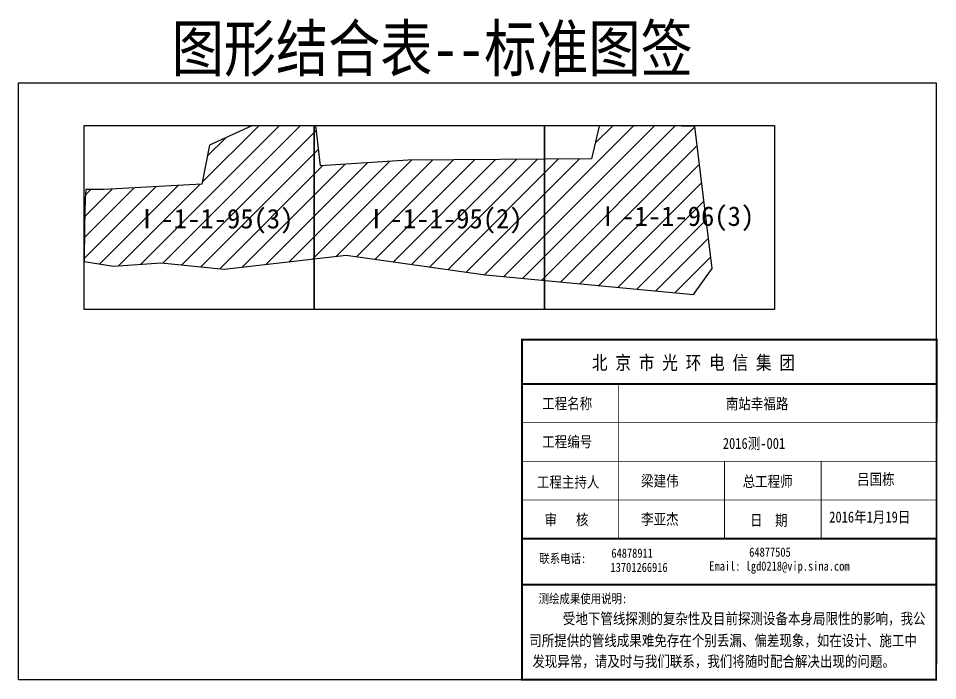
# Model space of a CAD drawing. Extents: x 501830 to 502977, y 299930 to 300245.
# Drawn here: x 502826.8 to 502926.6, y 299976.3 to 300048.2 of the extents above; entities that cross this region are included whole.
import ezdxf
from ezdxf.enums import TextEntityAlignment as Align

# ---------------------------------------------------------------- set-up
doc = ezdxf.new("R2010")
doc.units = 0
doc.layers.add('BJ0', color=7, linetype='Continuous')
doc.styles.get("Standard").update_dxf_attribs({"font": 'SIMFANG.TTF'})

msp = doc.modelspace()

# ---------------------------------------------------------------- hatches: boundary and pattern name
at = {"linetype": 'Continuous'}
h = msp.add_hatch(dxfattribs=at)
h.set_pattern_fill('411B', color=256, style=0)
h.set_pattern_definition([(45, (0, 0), (-1.13137085, 1.13137085), [])])
h.paths.add_polyline_path([(502833.939, 300025.609), (502833.916, 300021.772), (502837.097, 300021.271), (502842.277, 300021.636), (502849.117, 300020.939), (502862.356, 300022.49), (502877.511, 300020.354), (502900.089, 300018.191), (502902.121, 300021.036), (502900.251, 300036.464), (502897.426, 300036.506), (502889.868, 300036.492), (502889.025, 300032.951), (502869.072, 300032.783), (502859.58, 300032.182), (502859.059, 300036.568), (502852.134, 300036.533), (502847.511, 300034.418), (502846.695, 300030.191), (502836.085, 300029.609), (502834.074, 300029.603), (502834.002, 300028.576)])

# ---------------------------------------------------------------- linework, layer by layer
at = {"linetype": 'Continuous', "flags": 128}
for points in [[(502858.899, 300036.568), (502858.899, 300016.568), (502833.899, 300016.568), (502833.899, 300036.568)], [(502883.899, 300036.568), (502883.899, 300016.568), (502858.899, 300016.568), (502858.899, 300036.568)], [(502908.899, 300036.568), (502908.899, 300016.568), (502883.899, 300016.568), (502883.899, 300036.568)]]:
    msp.add_lwpolyline(points, close=True, dxfattribs=at)
msp.add_lwpolyline([(502833.939, 300025.609), (502833.916, 300021.772), (502837.097, 300021.271), (502842.277, 300021.636), (502849.117, 300020.939), (502862.356, 300022.49), (502877.511, 300020.354), (502900.089, 300018.191), (502902.121, 300021.036), (502900.251, 300036.464), (502897.426, 300036.506), (502889.868, 300036.492), (502889.025, 300032.951), (502869.072, 300032.783), (502859.58, 300032.182), (502859.059, 300036.568), (502852.134, 300036.533), (502847.511, 300034.418), (502846.695, 300030.191), (502836.085, 300029.609), (502834.074, 300029.603), (502834.002, 300028.576), (502833.939, 300025.609)], dxfattribs=at)
at = {"layer": 'BJ0'}
msp.add_lwpolyline([(502826.759, 300041.207), (502926.473, 300041.207), (502926.473, 299976.352), (502826.759, 299976.352)], close=True, dxfattribs=at)
at = {"layer": 'BJ0', "const_width": 0.2}
msp.add_lwpolyline([(502881.473, 299976.352), (502926.473, 299976.352), (502926.524, 300013.293), (502881.473, 300013.293)], close=True, dxfattribs=at)
at = {"layer": 'BJ0'}
for points, const_width in [([(502881.473, 300008.476), (502926.473, 300008.476)], 0.2), ([(502881.473, 300008.476), (502926.524, 300008.476)], 0.1), ([(502891.973, 300008.476), (502891.973, 299991.676)], 0.1), ([(502881.473, 300004.276), (502926.473, 300004.276)], 0.1), ([(502881.473, 300000.076), (502926.473, 300000.076)], 0.1), ([(502903.473, 300000.076), (502903.473, 299991.676)], 0.1), ([(502913.973, 300000.076), (502913.973, 299991.676)], 0.1), ([(502881.473, 299995.876), (502926.473, 299995.876)], 0.1), ([(502881.473, 299991.676), (502926.473, 299991.676)], 0.2), ([(502881.473, 299991.676), (502926.473, 299991.676)], 0.1), ([(502881.473, 299986.679), (502926.473, 299986.679)], 0.2)]:
    msp.add_lwpolyline(points, dxfattribs=dict(at, const_width=const_width))

# ---------------------------------------------------------------- texts
at = {"linetype": 'Continuous'}
for s, p in [('Ⅰ-1-1-95(3)', (502856.645, 300027.5)), ('Ⅰ-1-1-95(2)', (502881.542, 300027.507)), ('Ⅰ-1-1-96(3)', (502906.702, 300027.776))]:
    msp.add_text(s, height=2.12453, dxfattribs=at).set_placement(p, align=Align.TOP_RIGHT)
at = {"layer": 'BJ0', "width": 0.83}
for s, height, p in [('图形结合表--标准图签', 5, (502843.421, 300042.434)), ('北 京 市 光 环 电 信 集 团', 1.5, (502889.072, 300010.042)), ('工程名称', 1.2, (502883.666, 300005.756)), ('南站幸福路', 1.2, (502903.612, 300005.729)), ('工程编号', 1.2, (502883.666, 300001.598)), ('2016测-001', 1.2, (502903.286, 300001.423)), ('工程主持人', 1.2, (502883.086, 299997.222)), ('梁建伟', 1.2, (502894.41, 299997.339)), ('总工程师', 1.2, (502905.44, 299997.291)), ('吕国栋', 1.2, (502917.87, 299997.526)), ('审   核', 1.2, (502883.936, 299993.132)), ('李亚杰', 1.2, (502894.41, 299993.187)), ('日  期', 1.2, (502906.251, 299993.073)), ('2016年1月19日', 1.2, (502914.846, 299993.426)), ('联系电话:', 1, (502883.353, 299989.025)), ('64878911', 1, (502891.18, 299989.601)), ('64877505', 1, (502906.154, 299989.711)), ('Email: lgd0218@vip.sina.com', 1, (502901.816, 299988.194)), ('13701266916', 1, (502891.085, 299988.056)), ('测绘成果使用说明:', 1, (502883.277, 299984.659)), ('受地下管线探测的复杂性及目前探测设备本身局限性的影响，我公', 1.2, (502885.912, 299982.391)), ('司所提供的管线成果难免存在个别丢漏、偏差现象，如在设计、施工中', 1.2, (502882.259, 299980.005)), ('发现异常，请及时与我们联系，我们将随时配合解决出现的问题。', 1.2, (502882.589, 299977.747))]:
    msp.add_text(s, height=height, dxfattribs=at).set_placement(p)

doc.saveas('drawing.dxf')
